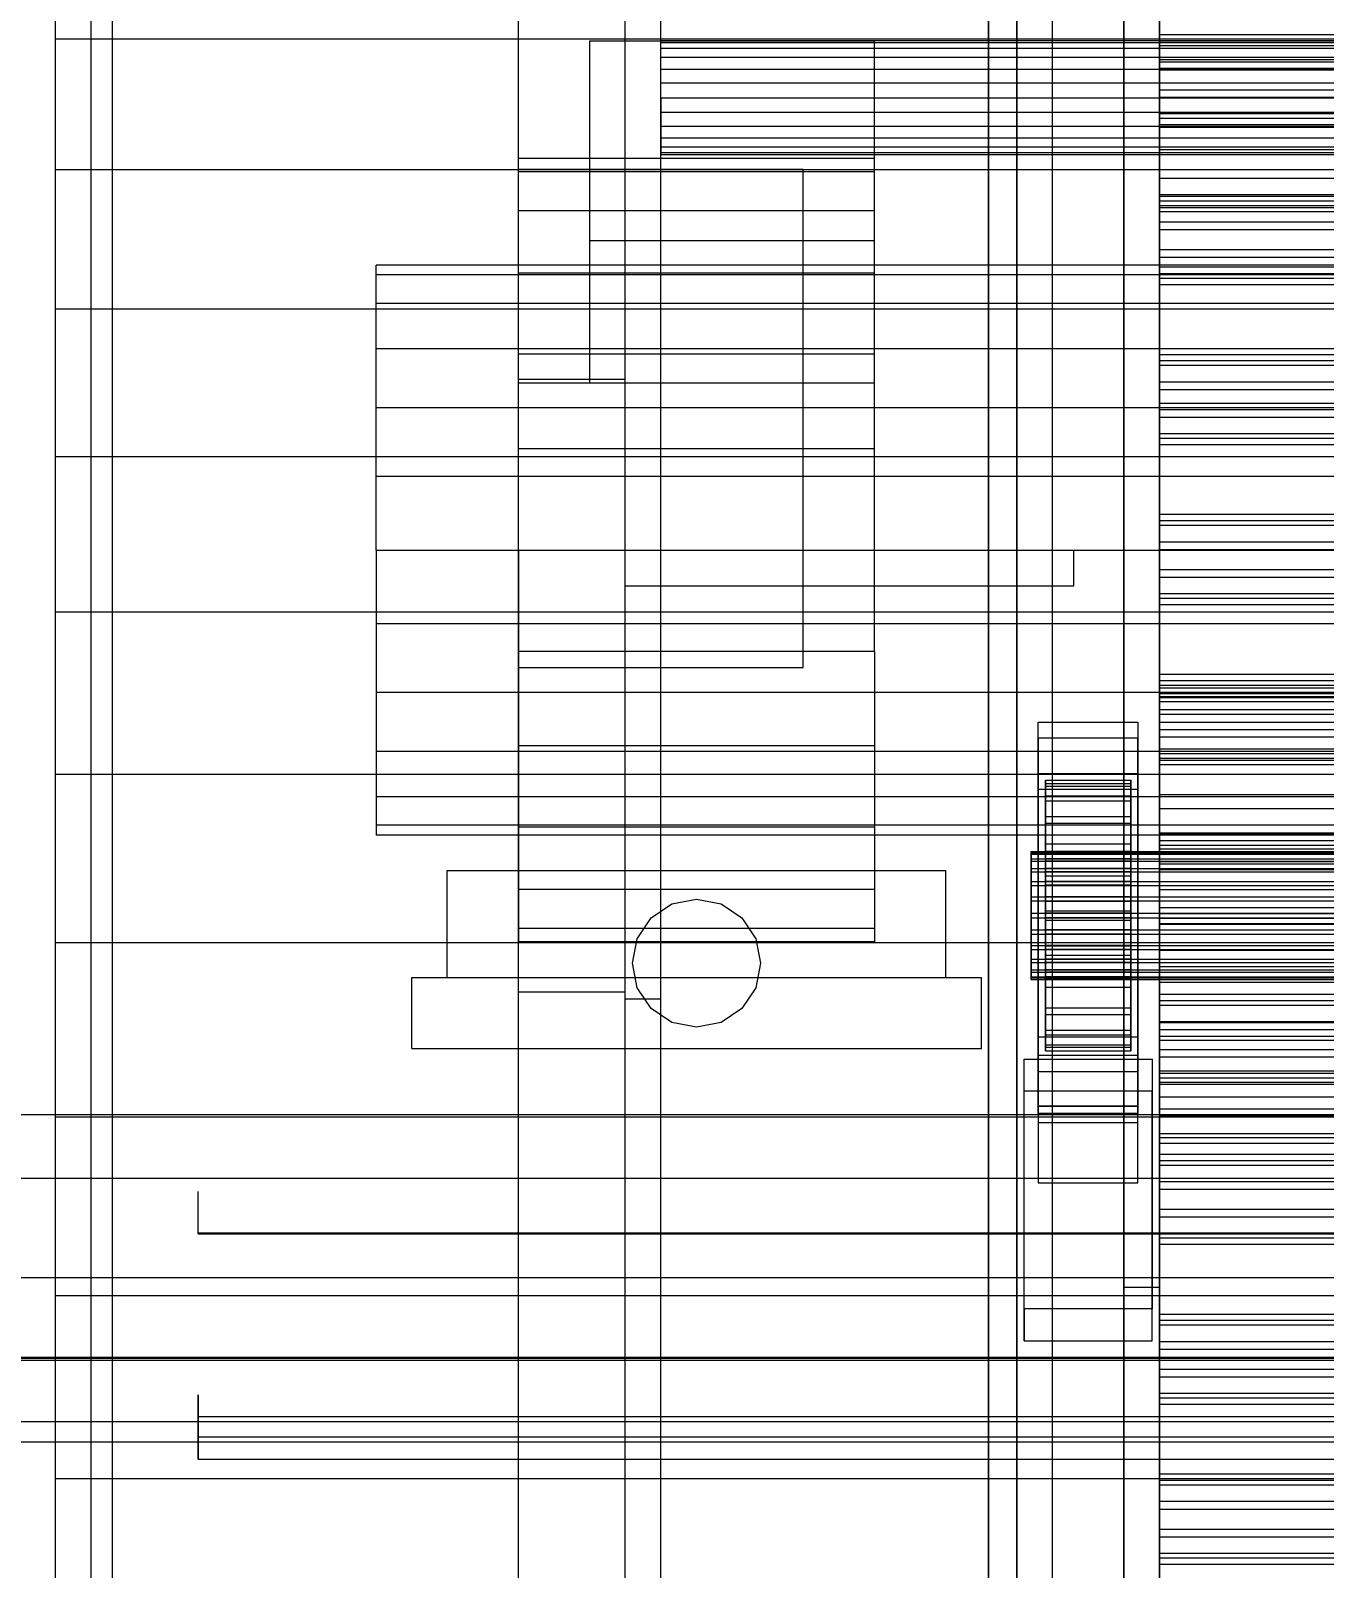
# Model space of a CAD drawing. Header units: millimetres. Extents: x -1970 to 59977, y -65068 to 6837.
# Drawn here: x -1408.5 to -1226.8, y -34216.5 to -34000.6 of the extents above; entities that cross this region are included whole.
import ezdxf

# ---------------------------------------------------------------- set-up
doc = ezdxf.new("R2010")
doc.units = ezdxf.units.MM
for name, color, linetype, lineweight in [('COTAS_O', 1, 'Continuous', 0), ('frontal_briquetadora', 7, 'Continuous', 0), ('frontal_C03', 7, 'Continuous', 0), ('frontal_secador', 7, 'Continuous', 0)]:
    doc.layers.add(name, color=color, linetype=linetype, lineweight=lineweight)
doc.dimstyles.new('R19_100', dxfattribs={"dimtxt": 250, "dimasz": 150, "dimexe": 150, "dimexo": 80, "dimgap": 100, "dimtad": 1, "dimtih": 1, "dimtoh": 1, "dimdsep": 46, "dimcen": 0.09, "dimadec": 0, "dimazin": 0, "dimtfac": 1, "dimtdec": 4, "dimtofl": 0, "dimtmove": 0, "dimatfit": 3, "dimfxl": 1, "dimtolj": 1, "dimtzin": 0, "dimarcsym": 0})

# ---------------------------------------------------------------- blocks, each defined once
blk = doc.blocks.new('*D38')
at = {"layer": 'COTAS_O', "color": 0, "lineweight": -2, "transparency": 16777216}
for p, q in [((-1645, -31700), (-875, -31700)), ((-1025, -34250), (-1025, -31850)), ((-1645, -34400), (-875, -34400))]:
    blk.add_line(p, q, dxfattribs=at)
at = {"layer": 'COTAS_O', "color": 0, "transparency": 16777216}
for points in [[(-1050, -31850), (-1000, -31850), (-1025, -31700)], [(-1050, -34250), (-1000, -34250), (-1025, -34400)]]:
    blk.add_solid(points, dxfattribs=at)
at = {"layer": 'Defpoints', "color": 0, "transparency": 16777216}
for p in [(-1725, -31700), (-1025, -31700), (-1725, -34400)]:
    blk.add_point(p, dxfattribs=at)
blk = doc.blocks.new('*D39')
at = {"layer": 'COTAS_O', "color": 0, "lineweight": -2, "transparency": 16777216}
for p, q in [((-1725, -34320), (-1725, -33550)), ((1725, -34320), (1725, -33550)), ((-1575, -33700), (1575, -33700))]:
    blk.add_line(p, q, dxfattribs=at)
at = {"layer": 'COTAS_O', "color": 0, "transparency": 16777216}
for points in [[(-1575, -33675), (-1575, -33725), (-1725, -33700)], [(1575, -33675), (1575, -33725), (1725, -33700)]]:
    blk.add_solid(points, dxfattribs=at)
at = {"layer": 'Defpoints', "color": 0, "transparency": 16777216}
for p in [(1725, -33700), (-1725, -34400), (1725, -34400)]:
    blk.add_point(p, dxfattribs=at)
blk = doc.blocks.new('*D44')
at = {"layer": 'COTAS_O', "color": 0, "lineweight": -2, "transparency": 16777216}
for p, q in [((-1400, -33700), (-630, -33700)), ((-780, -35850), (-780, -33850)), ((-1400, -36000), (-630, -36000))]:
    blk.add_line(p, q, dxfattribs=at)
at = {"layer": 'COTAS_O', "color": 0, "transparency": 16777216}
for points in [[(-805, -33850), (-755, -33850), (-780, -33700)], [(-805, -35850), (-755, -35850), (-780, -36000)]]:
    blk.add_solid(points, dxfattribs=at)
at = {"layer": 'Defpoints', "color": 0, "transparency": 16777216}
for p in [(-1480, -33700), (-780, -33700), (-1480, -36000)]:
    blk.add_point(p, dxfattribs=at)
blk = doc.blocks.new('*D46')
at = {"layer": 'COTAS_O', "color": 0, "lineweight": -2, "transparency": 16777216}
for p, q in [((-1320, -33000), (-550, -33000)), ((-700, -35850), (-700, -33150)), ((-1320, -36000), (-550, -36000))]:
    blk.add_line(p, q, dxfattribs=at)
at = {"layer": 'COTAS_O', "color": 0, "transparency": 16777216}
for points in [[(-725, -33150), (-675, -33150), (-700, -33000)], [(-725, -35850), (-675, -35850), (-700, -36000)]]:
    blk.add_solid(points, dxfattribs=at)
at = {"layer": 'Defpoints', "color": 0, "transparency": 16777216}
for p in [(-1400, -33000), (-700, -33000), (-1400, -36000)]:
    blk.add_point(p, dxfattribs=at)

msp = doc.modelspace()

# ---------------------------------------------------------------- linework, layer by layer
at = {"layer": 'frontal_briquetadora'}
for p, q in [((-1405, -34001.746), (-1405, -33984.725)), ((-1405, -34020.086), (-1405, -34001.746)), ((-630, -34001.746), (-1405, -34001.746)), ((-1405, -34039.668), (-1405, -34020.086)), ((-630, -34020.086), (-1405, -34020.086)), ((-1405, -34060.408), (-1405, -34039.668)), ((-630, -34039.668), (-1405, -34039.668)), ((-1405, -34082.216), (-1405, -34060.408)), ((-630, -34060.408), (-1405, -34060.408)), ((-1405, -34105), (-1405, -34082.216)), ((-630, -34082.216), (-1405, -34082.216)), ((-1405, -34128.662), (-1405, -34105)), ((-630, -34105), (-1405, -34105)), ((-1405, -34153.1), (-1405, -34128.662)), ((-630, -34128.662), (-1405, -34128.662)), ((-1405, -34178.21), (-1405, -34153.1)), ((-630, -34153.1), (-1405, -34153.1)), ((-1385, -34164.709), (-1385, -34163.55)), ((-1385, -34166.797), (-1385, -34164.709)), ((-1385, -34169.4), (-1385, -34166.797)), ((-1405, -34170.313), (-1405, -34169.4)), ((-1220, -34169.4), (-1385, -34169.4)), ((-1385, -34169.4), (-1385, -34169.412)), ((-1385, -34169.415), (-1385, -34169.402)), ((-1385, -34169.412), (-1385, -34169.424)), ((-1385, -34169.424), (-1385, -34169.436)), ((-1385, -34169.436), (-1385, -34169.448)), ((-1385, -34169.484), (-1385, -34169.443)), ((-1385, -34169.448), (-1385, -34169.46)), ((-1385, -34169.46), (-1385, -34169.472)), ((-1385, -34169.472), (-1385, -34169.484)), ((-1385, -34169.484), (-1220, -34169.484)), ((-1405, -34173.044), (-1405, -34170.313)), ((-1405, -34177.569), (-1405, -34173.044)), ((-1405, -34183.851), (-1405, -34177.569)), ((-1405, -34203.884), (-1405, -34178.21)), ((-630, -34178.21), (-1405, -34178.21)), ((-1405, -34191.835), (-1405, -34183.851)), ((-1405, -34201.454), (-1405, -34191.835)), ((-1385, -34192.355), (-1385, -34192.084)), ((-1385, -34192.084), (-1385, -34192.649)), ((-1385, -34192.334), (-1385, -34192.143)), ((-1385, -34192.143), (-1385, -34193.147)), ((-1385, -34193.68), (-1385, -34192.334)), ((-1385, -34193.425), (-1385, -34192.355)), ((-1385, -34192.649), (-1385, -34193.972)), ((-1385, -34193.147), (-1385, -34195.144)), ((-1385, -34195.144), (-1385, -34193.425)), ((-1385, -34195.912), (-1385, -34193.68)), ((-1385, -34193.972), (-1385, -34195.867)), ((-1385, -34195.144), (-875, -34195.144)), ((-1385, -34195.965), (-1385, -34195.144)), ((-1385, -34195.867), (-1385, -34198.071)), ((-1385, -34198.579), (-1385, -34195.912)), ((-1385, -34196.798), (-1385, -34195.965)), ((-1385, -34197.643), (-1385, -34196.798)), ((-1385, -34198.501), (-1385, -34197.643)), ((-875, -34198.071), (-1385, -34198.071)), ((-1385, -34198.071), (-1385, -34198.531)), ((-1385, -34199.37), (-1385, -34198.501)), ((-1385, -34198.531), (-1385, -34198.989)), ((-1385, -34201.143), (-1385, -34198.579)), ((-1385, -34198.989), (-1385, -34199.441)), ((-1385, -34200.251), (-1385, -34199.37)), ((-1385, -34199.441), (-1385, -34199.885)), ((-1385, -34199.885), (-1385, -34200.318)), ((-1385, -34201.143), (-1385, -34200.251)), ((-1385, -34200.318), (-1385, -34200.739)), ((-1405, -34202.811), (-1405, -34200.668)), ((-1405, -34212.624), (-1405, -34201.454)), ((-1385, -34200.739), (-1385, -34201.143)), ((-1385, -34201.143), (-875, -34201.143)), ((-1405, -34207.07), (-1405, -34202.811)), ((-1405, -34230.013), (-1405, -34203.884)), ((-630, -34203.884), (-1405, -34203.884)), ((-1405, -34213.397), (-1405, -34207.07)), ((-1405, -34225.252), (-1405, -34212.624)), ((-1405, -34221.717), (-1405, -34213.397))]:
    msp.add_line(p, q, dxfattribs=at)
at = {"layer": 'frontal_C03'}
for p, q in [((-1274, -34875.113), (-1274, -32314.944)), ((-1270, -32314.944), (-1270, -34875.113)), ((-1270, -34879.011), (-1270, -32318.841)), ((-1274, -32441.623), (-1274, -35001.792)), ((-1270, -35001.792), (-1270, -32441.623)), ((-1250, -34002.678), (-1250, -34001.143)), ((-1250, -34001.143), (-1250, -34002.025)), ((1250, -34001.143), (-1250, -34001.143)), ((-1250, -34002.025), (-1250, -34004.986)), ((1250, -34002.025), (-1250, -34002.025)), ((-1250, -34006.043), (-1250, -34002.678)), ((1250, -34002.678), (-1250, -34002.678)), ((-1250, -34004.986), (-1250, -34008.895)), ((1250, -34004.986), (-1250, -34004.986)), ((-1250, -34009.952), (-1250, -34006.043)), ((-1250, -34006.043), (1250, -34006.043)), ((-1250, -34008.895), (-1250, -34012.26)), ((1250, -34008.895), (-1250, -34008.895)), ((-1250, -34012.913), (-1250, -34009.952)), ((1250, -34009.952), (-1250, -34009.952)), ((-1250, -34012.26), (-1250, -34013.795)), ((1250, -34012.26), (-1250, -34012.26)), ((-1250, -34013.795), (-1250, -34012.913)), ((1250, -34012.913), (-1250, -34012.913)), ((1250, -34013.795), (-1250, -34013.795)), ((-1250, -34025.136), (-1250, -34023.601)), ((-1250, -34023.601), (-1250, -34024.482)), ((1250, -34023.601), (-1250, -34023.601)), ((-1250, -34024.482), (-1250, -34027.443)), ((1250, -34024.482), (-1250, -34024.482)), ((-1250, -34028.501), (-1250, -34025.136)), ((1250, -34025.136), (-1250, -34025.136)), ((-1250, -34027.443), (-1250, -34031.353)), ((1250, -34027.443), (-1250, -34027.443)), ((-1250, -34032.41), (-1250, -34028.501)), ((-1250, -34028.501), (1250, -34028.501)), ((-1250, -34031.353), (-1250, -34034.717)), ((1250, -34031.353), (-1250, -34031.353)), ((-1250, -34035.371), (-1250, -34032.41)), ((1250, -34032.41), (-1250, -34032.41)), ((-1250, -34034.717), (-1250, -34036.252)), ((1250, -34034.717), (-1250, -34034.717)), ((-1250, -34036.252), (-1250, -34035.371)), ((1250, -34035.371), (-1250, -34035.371)), ((1250, -34036.252), (-1250, -34036.252)), ((-1250, -34047.593), (-1250, -34046.059)), ((-1250, -34046.059), (-1250, -34046.94)), ((1250, -34046.059), (-1250, -34046.059)), ((-1250, -34046.94), (-1250, -34049.901)), ((1250, -34046.94), (-1250, -34046.94)), ((-1250, -34050.958), (-1250, -34047.593)), ((1250, -34047.593), (-1250, -34047.593)), ((-1250, -34049.901), (-1250, -34053.81)), ((1250, -34049.901), (-1250, -34049.901)), ((-1250, -34054.868), (-1250, -34050.958)), ((-1250, -34050.958), (1250, -34050.958)), ((-1250, -34053.81), (-1250, -34057.175)), ((1250, -34053.81), (-1250, -34053.81)), ((-1250, -34057.828), (-1250, -34054.868)), ((1250, -34054.868), (-1250, -34054.868)), ((-1250, -34057.175), (-1250, -34058.71)), ((1250, -34057.175), (-1250, -34057.175)), ((-1250, -34058.71), (-1250, -34057.828)), ((1250, -34057.828), (-1250, -34057.828)), ((1250, -34058.71), (-1250, -34058.71)), ((-1250, -34070.051), (-1250, -34068.516)), ((-1250, -34068.516), (-1250, -34069.398)), ((1250, -34068.516), (-1250, -34068.516)), ((-1250, -34069.398), (-1250, -34072.358)), ((1250, -34069.398), (-1250, -34069.398)), ((-1250, -34073.416), (-1250, -34070.051)), ((1250, -34070.051), (-1250, -34070.051)), ((-1250, -34072.358), (-1250, -34076.268)), ((1250, -34072.358), (-1250, -34072.358)), ((-1250, -34077.325), (-1250, -34073.416)), ((-1250, -34073.416), (1250, -34073.416)), ((-1250, -34076.268), (-1250, -34079.633)), ((1250, -34076.268), (-1250, -34076.268)), ((-1250, -34080.286), (-1250, -34077.325)), ((1250, -34077.325), (-1250, -34077.325)), ((-1250, -34079.633), (-1250, -34081.167)), ((1250, -34079.633), (-1250, -34079.633)), ((-1250, -34081.167), (-1250, -34080.286)), ((1250, -34080.286), (-1250, -34080.286)), ((1250, -34081.167), (-1250, -34081.167)), ((-1250, -34092.509), (-1250, -34090.974)), ((-1250, -34090.974), (-1250, -34091.855)), ((1250, -34090.974), (-1250, -34090.974)), ((-1250, -34091.855), (-1250, -34094.816)), ((1250, -34091.855), (-1250, -34091.855)), ((-1250, -34095.873), (-1250, -34092.509)), ((1250, -34092.509), (-1250, -34092.509)), ((-1250, -34093.614), (-1250, -34092.816)), ((-1250, -34092.816), (-1250, -34094.198)), ((-1250, -34092.816), (1250, -34092.816)), ((-1250, -34096.536), (-1250, -34093.614)), ((-1250, -34093.614), (1250, -34093.614)), ((-1250, -34094.198), (-1250, -34097.665)), ((-1250, -34094.198), (1250, -34094.198)), ((-1250, -34094.816), (-1250, -34098.726)), ((1250, -34094.816), (-1250, -34094.816)), ((-1250, -34099.783), (-1250, -34095.873)), ((-1250, -34095.873), (1250, -34095.873)), ((-1250, -34101.385), (-1250, -34096.536)), ((-1250, -34096.536), (1250, -34096.536)), ((-1267, -34099.913), (-1267, -34097.668)), ((-1267, -34097.668), (-1253, -34097.668)), ((-1267, -34144.442), (-1267, -34097.668)), ((-1253, -34097.668), (-1253, -34099.913)), ((-1253, -34097.668), (-1253, -34144.442)), ((-1250, -34097.665), (-1250, -34102.981)), ((-1250, -34097.665), (1250, -34097.665)), ((-1250, -34098.726), (-1250, -34102.09)), ((1250, -34098.726), (-1250, -34098.726)), ((-1253, -34099.913), (-1267, -34099.913)), ((-1267, -34099.913), (-1267, -34146.687)), ((-1253, -34146.687), (-1253, -34099.913)), ((-1250, -34102.744), (-1250, -34099.783)), ((1250, -34099.783), (-1250, -34099.783)), ((-1250, -34107.828), (-1250, -34101.385)), ((-1250, -34101.385), (1250, -34101.385)), ((-1250, -34102.09), (-1250, -34103.625)), ((1250, -34102.09), (-1250, -34102.09)), ((-1250, -34103.625), (-1250, -34102.744)), ((1250, -34102.744), (-1250, -34102.744)), ((-1250, -34102.981), (-1250, -34109.784)), ((-1250, -34102.981), (1250, -34102.981)), ((-1267, -34107.1), (-1267, -34104.854)), ((-1267, -34104.854), (-1253, -34104.854)), ((-1267, -34151.628), (-1267, -34104.854)), ((-1253, -34104.854), (-1253, -34107.1)), ((-1253, -34104.854), (-1253, -34151.628)), ((1250, -34103.625), (-1250, -34103.625)), ((-1253, -34107.1), (-1267, -34107.1)), ((-1267, -34107.1), (-1267, -34153.874)), ((-1266, -34115.802), (-1266, -34105.808)), ((-1266, -34105.808), (-1266, -34106.629)), ((-1266, -34105.808), (-1254, -34105.808)), ((-1266, -34106.282), (-1266, -34105.808)), ((-1266, -34116.026), (-1266, -34106.282)), ((-1266, -34106.282), (-1254, -34106.282)), ((-1266, -34108.017), (-1266, -34106.282)), ((-1266, -34116.191), (-1266, -34106.629)), ((-1266, -34106.629), (-1266, -34108.687)), ((-1266, -34106.629), (-1254, -34106.629)), ((-1254, -34106.629), (-1254, -34105.808)), ((-1254, -34105.808), (-1254, -34115.802)), ((-1254, -34105.808), (-1254, -34106.282)), ((-1254, -34106.282), (-1254, -34116.026)), ((-1254, -34106.282), (-1254, -34108.017)), ((-1254, -34108.687), (-1254, -34106.629)), ((-1254, -34106.629), (-1254, -34116.191)), ((-1253, -34153.874), (-1253, -34107.1)), ((-1266, -34116.848), (-1266, -34108.017)), ((-1266, -34108.017), (-1254, -34108.017)), ((-1266, -34110.896), (-1266, -34108.017)), ((-1266, -34117.166), (-1266, -34108.687)), ((-1266, -34108.687), (-1266, -34111.844)), ((-1266, -34108.687), (-1254, -34108.687)), ((-1254, -34108.017), (-1254, -34116.848)), ((-1254, -34108.017), (-1254, -34110.896)), ((-1254, -34111.844), (-1254, -34108.687)), ((-1254, -34108.687), (-1254, -34117.166)), ((-1250, -34115.429), (-1250, -34107.828)), ((-1250, -34107.828), (1250, -34107.828)), ((-1250, -34109.784), (-1250, -34117.61)), ((-1250, -34109.784), (1250, -34109.784)), ((-1266, -34118.212), (-1266, -34110.896)), ((-1266, -34110.896), (-1254, -34110.896)), ((-1266, -34114.722), (-1266, -34110.896)), ((-1266, -34118.661), (-1266, -34111.844)), ((-1266, -34111.844), (-1266, -34115.883)), ((-1266, -34111.844), (-1254, -34111.844)), ((-1254, -34110.896), (-1254, -34118.212)), ((-1254, -34110.896), (-1254, -34114.722)), ((-1254, -34115.883), (-1254, -34111.844)), ((-1254, -34111.844), (-1254, -34118.661)), ((-1250, -34114.966), (-1250, -34113.431)), ((-1250, -34113.431), (-1250, -34114.313)), ((1250, -34113.431), (-1250, -34113.431)), ((-1268, -34116.026), (-1268, -34115.802)), ((-1268, -34115.802), (-1268, -34116.191)), ((-1268, -34115.802), (1268, -34115.802)), ((-1268, -34116.848), (-1268, -34116.026)), ((-1268, -34116.026), (1268, -34116.026)), ((-1268, -34116.191), (-1268, -34117.166)), ((-1268, -34116.191), (1268, -34116.191)), ((-1266, -34120.024), (-1266, -34114.722)), ((-1266, -34114.722), (-1254, -34114.722)), ((-1266, -34119.234), (-1266, -34114.722)), ((-1266, -34116.191), (-1266, -34115.802)), ((-1254, -34115.802), (-1266, -34115.802)), ((-1266, -34115.802), (-1266, -34116.026)), ((-1266, -34120.574), (-1266, -34115.883)), ((-1266, -34115.883), (-1266, -34120.529)), ((-1266, -34115.883), (-1254, -34115.883)), ((-1254, -34116.026), (-1266, -34116.026)), ((-1266, -34116.026), (-1266, -34116.848)), ((-1266, -34117.166), (-1266, -34116.191)), ((-1254, -34116.191), (-1266, -34116.191)), ((-1254, -34114.722), (-1254, -34120.024)), ((-1254, -34114.722), (-1254, -34119.234)), ((-1254, -34115.802), (-1254, -34116.191)), ((-1254, -34116.026), (-1254, -34115.802)), ((-1254, -34120.529), (-1254, -34115.883)), ((-1254, -34115.883), (-1254, -34120.574)), ((-1254, -34116.848), (-1254, -34116.026)), ((-1254, -34116.191), (-1254, -34117.166)), ((-1250, -34114.313), (-1250, -34117.274)), ((1250, -34114.313), (-1250, -34114.313)), ((-1250, -34118.331), (-1250, -34114.966)), ((1250, -34114.966), (-1250, -34114.966)), ((-1250, -34123.667), (-1250, -34115.429)), ((-1250, -34115.429), (1250, -34115.429)), ((-1268, -34118.212), (-1268, -34116.848)), ((-1268, -34116.848), (1268, -34116.848)), ((-1268, -34117.166), (-1268, -34118.661)), ((-1268, -34117.166), (1268, -34117.166)), ((-1268, -34120.024), (-1268, -34118.212)), ((-1268, -34118.212), (1268, -34118.212)), ((-1254, -34116.848), (-1266, -34116.848)), ((-1266, -34116.848), (-1266, -34118.212)), ((-1266, -34118.661), (-1266, -34117.166)), ((-1254, -34117.166), (-1266, -34117.166)), ((-1254, -34118.212), (-1266, -34118.212)), ((-1266, -34118.212), (-1266, -34120.024)), ((-1254, -34118.212), (-1254, -34116.848)), ((-1254, -34117.166), (-1254, -34118.661)), ((-1254, -34120.024), (-1254, -34118.212)), ((-1250, -34117.274), (-1250, -34121.183)), ((1250, -34117.274), (-1250, -34117.274)), ((-1250, -34117.61), (-1250, -34125.925)), ((1250, -34117.61), (-1250, -34117.61)), ((-1250, -34122.24), (-1250, -34118.331)), ((-1250, -34118.331), (1250, -34118.331)), ((-1268, -34118.661), (-1268, -34120.574)), ((-1268, -34118.661), (1268, -34118.661)), ((-1268, -34122.162), (-1268, -34120.024)), ((-1268, -34120.024), (1268, -34120.024)), ((-1268, -34120.574), (-1268, -34122.775)), ((-1268, -34120.574), (1268, -34120.574)), ((-1266, -34120.574), (-1266, -34118.661)), ((-1254, -34118.661), (-1266, -34118.661)), ((-1266, -34122.162), (-1266, -34119.234)), ((-1266, -34119.234), (-1254, -34119.234)), ((-1266, -34124.126), (-1266, -34119.234)), ((-1254, -34120.024), (-1266, -34120.024)), ((-1266, -34120.024), (-1266, -34122.162)), ((-1266, -34120.529), (-1266, -34122.775)), ((-1254, -34120.529), (-1266, -34120.529)), ((-1266, -34120.529), (-1266, -34125.467)), ((-1266, -34122.775), (-1266, -34120.574)), ((-1254, -34120.574), (-1266, -34120.574)), ((-1254, -34118.661), (-1254, -34120.574)), ((-1254, -34119.234), (-1254, -34122.162)), ((-1254, -34119.234), (-1254, -34124.126)), ((-1254, -34122.162), (-1254, -34120.024)), ((-1254, -34122.775), (-1254, -34120.529)), ((-1254, -34125.467), (-1254, -34120.529)), ((-1254, -34120.574), (-1254, -34122.775)), ((-1268, -34124.479), (-1268, -34122.162)), ((-1268, -34122.162), (1268, -34122.162)), ((-1254, -34122.162), (-1266, -34122.162)), ((-1266, -34122.162), (-1266, -34124.479)), ((-1254, -34124.479), (-1254, -34122.162)), ((-1250, -34121.183), (-1250, -34124.548)), ((1250, -34121.183), (-1250, -34121.183)), ((-1250, -34125.201), (-1250, -34122.24)), ((1250, -34122.24), (-1250, -34122.24)), ((-1268, -34122.775), (-1268, -34125.114)), ((1268, -34122.775), (-1268, -34122.775)), ((-1268, -34126.817), (-1268, -34124.479)), ((-1268, -34124.479), (1268, -34124.479)), ((-1266, -34122.775), (-1254, -34122.775)), ((-1266, -34125.114), (-1266, -34122.775)), ((-1266, -34124.479), (-1266, -34124.126)), ((-1266, -34124.126), (-1254, -34124.126)), ((-1266, -34129.063), (-1266, -34124.126)), ((-1254, -34124.479), (-1266, -34124.479)), ((-1266, -34124.479), (-1266, -34126.817)), ((-1254, -34122.775), (-1254, -34125.114)), ((-1254, -34124.126), (-1254, -34124.479)), ((-1254, -34124.126), (-1254, -34129.063)), ((-1254, -34126.817), (-1254, -34124.479)), ((-1250, -34131.983), (-1250, -34123.667)), ((-1250, -34123.667), (1250, -34123.667)), ((-1250, -34124.548), (-1250, -34126.083)), ((1250, -34124.548), (-1250, -34124.548)), ((-1268, -34125.114), (-1268, -34127.431)), ((-1268, -34125.114), (1268, -34125.114)), ((-1268, -34129.018), (-1268, -34126.817)), ((-1268, -34126.817), (1268, -34126.817)), ((-1266, -34127.431), (-1266, -34125.114)), ((-1266, -34125.114), (-1266, -34125.467)), ((-1254, -34125.114), (-1266, -34125.114)), ((-1266, -34125.467), (-1266, -34130.358)), ((-1266, -34125.467), (-1254, -34125.467)), ((-1266, -34126.817), (-1266, -34129.063)), ((-1254, -34126.817), (-1266, -34126.817)), ((-1266, -34126.817), (-1266, -34129.018)), ((-1254, -34125.467), (-1254, -34125.114)), ((-1254, -34125.114), (-1254, -34127.431)), ((-1254, -34130.358), (-1254, -34125.467)), ((-1254, -34129.063), (-1254, -34126.817)), ((-1254, -34129.018), (-1254, -34126.817)), ((-1250, -34126.083), (-1250, -34125.201)), ((1250, -34125.201), (-1250, -34125.201)), ((-1250, -34125.925), (-1250, -34134.164)), ((-1250, -34125.925), (1250, -34125.925)), ((1250, -34126.083), (-1250, -34126.083)), ((-1268, -34127.431), (-1268, -34129.568)), ((-1268, -34127.431), (1268, -34127.431)), ((-1268, -34130.932), (-1268, -34129.018)), ((-1268, -34129.018), (1268, -34129.018)), ((-1266, -34129.568), (-1266, -34127.431)), ((-1266, -34127.431), (-1266, -34130.358)), ((-1254, -34127.431), (-1266, -34127.431)), ((-1266, -34129.018), (-1266, -34133.71)), ((-1254, -34129.018), (-1266, -34129.018)), ((-1266, -34129.018), (-1266, -34130.932)), ((-1266, -34129.063), (-1254, -34129.063)), ((-1266, -34133.71), (-1266, -34129.063)), ((-1254, -34130.358), (-1254, -34127.431)), ((-1254, -34127.431), (-1254, -34129.568)), ((-1254, -34133.71), (-1254, -34129.018)), ((-1254, -34130.932), (-1254, -34129.018)), ((-1254, -34129.063), (-1254, -34133.71)), ((-1268, -34129.568), (-1268, -34131.381)), ((-1268, -34129.568), (1268, -34129.568)), ((-1268, -34132.427), (-1268, -34130.932)), ((-1268, -34130.932), (1268, -34130.932)), ((-1268, -34131.381), (-1268, -34132.744)), ((-1268, -34131.381), (1268, -34131.381)), ((-1266, -34131.381), (-1266, -34129.568)), ((-1266, -34129.568), (-1266, -34134.871)), ((-1254, -34129.568), (-1266, -34129.568)), ((-1266, -34130.358), (-1266, -34134.871)), ((-1266, -34130.358), (-1254, -34130.358)), ((-1266, -34130.932), (-1266, -34137.749)), ((-1254, -34130.932), (-1266, -34130.932)), ((-1266, -34130.932), (-1266, -34132.427)), ((-1266, -34132.744), (-1266, -34131.381)), ((-1266, -34131.381), (-1266, -34138.697)), ((-1254, -34131.381), (-1266, -34131.381)), ((-1254, -34134.871), (-1254, -34129.568)), ((-1254, -34129.568), (-1254, -34131.381)), ((-1254, -34134.871), (-1254, -34130.358)), ((-1254, -34137.749), (-1254, -34130.932)), ((-1254, -34132.427), (-1254, -34130.932)), ((-1254, -34138.697), (-1254, -34131.381)), ((-1254, -34131.381), (-1254, -34132.744)), ((-1268, -34133.402), (-1268, -34132.427)), ((-1268, -34132.427), (1268, -34132.427)), ((-1268, -34132.744), (-1268, -34133.566)), ((-1268, -34132.744), (1268, -34132.744)), ((-1268, -34133.791), (-1268, -34133.402)), ((-1268, -34133.402), (1268, -34133.402)), ((-1268, -34133.566), (-1268, -34133.791)), ((-1268, -34133.566), (1268, -34133.566)), ((-1266, -34132.427), (-1266, -34140.905)), ((-1254, -34132.427), (-1266, -34132.427)), ((-1266, -34132.427), (-1266, -34133.402)), ((-1266, -34133.566), (-1266, -34132.744)), ((-1266, -34132.744), (-1266, -34141.576)), ((-1254, -34132.744), (-1266, -34132.744)), ((-1266, -34133.402), (-1266, -34142.964)), ((-1254, -34133.402), (-1266, -34133.402)), ((-1266, -34133.402), (-1266, -34133.791)), ((-1266, -34133.791), (-1266, -34133.566)), ((-1266, -34133.566), (-1266, -34143.311)), ((-1254, -34133.566), (-1266, -34133.566)), ((-1254, -34140.905), (-1254, -34132.427)), ((-1254, -34133.402), (-1254, -34132.427)), ((-1254, -34141.576), (-1254, -34132.744)), ((-1254, -34132.744), (-1254, -34133.566)), ((-1254, -34142.964), (-1254, -34133.402)), ((-1254, -34133.791), (-1254, -34133.402)), ((-1254, -34143.311), (-1254, -34133.566)), ((-1254, -34133.566), (-1254, -34133.791)), ((-1250, -34139.809), (-1250, -34131.983)), ((-1250, -34131.983), (1250, -34131.983)), ((-1268, -34133.791), (1268, -34133.791)), ((-1266, -34133.71), (-1254, -34133.71)), ((-1266, -34137.749), (-1266, -34133.71)), ((-1266, -34133.791), (-1266, -34143.784)), ((-1254, -34133.791), (-1266, -34133.791)), ((-1266, -34134.871), (-1266, -34138.697)), ((-1266, -34134.871), (-1254, -34134.871)), ((-1254, -34133.71), (-1254, -34137.749)), ((-1254, -34143.784), (-1254, -34133.791)), ((-1254, -34138.697), (-1254, -34134.871)), ((-1250, -34134.164), (-1250, -34141.764)), ((-1250, -34134.164), (1250, -34134.164)), ((-1266, -34137.749), (-1254, -34137.749)), ((-1266, -34140.905), (-1266, -34137.749)), ((-1254, -34137.749), (-1254, -34140.905)), ((-1250, -34137.424), (-1250, -34135.889)), ((-1250, -34135.889), (-1250, -34136.77)), ((1250, -34135.889), (-1250, -34135.889)), ((-1250, -34136.77), (-1250, -34139.731)), ((1250, -34136.77), (-1250, -34136.77)), ((-1250, -34140.789), (-1250, -34137.424)), ((1250, -34137.424), (-1250, -34137.424)), ((-1266, -34138.697), (-1266, -34141.576)), ((-1266, -34138.697), (-1254, -34138.697)), ((-1254, -34141.576), (-1254, -34138.697)), ((-1250, -34139.731), (-1250, -34143.641)), ((1250, -34139.731), (-1250, -34139.731)), ((-1250, -34146.611), (-1250, -34139.809)), ((-1250, -34139.809), (1250, -34139.809)), ((-1267, -34152.599), (-1267, -34141.819)), ((-1267, -34141.819), (-1253, -34141.819)), ((-1267, -34151.564), (-1267, -34141.819)), ((-1266, -34140.905), (-1254, -34140.905)), ((-1266, -34142.964), (-1266, -34140.905)), ((-1266, -34141.576), (-1266, -34143.311)), ((-1266, -34141.576), (-1254, -34141.576)), ((-1254, -34140.905), (-1254, -34142.964)), ((-1254, -34143.311), (-1254, -34141.576)), ((-1253, -34141.819), (-1253, -34152.599)), ((-1253, -34141.819), (-1253, -34151.564)), ((-1250, -34144.698), (-1250, -34140.789)), ((-1250, -34140.789), (1250, -34140.789)), ((-1250, -34141.764), (-1250, -34148.208)), ((-1250, -34141.764), (1250, -34141.764)), ((-1266, -34142.964), (-1254, -34142.964)), ((-1266, -34143.784), (-1266, -34142.964)), ((-1266, -34143.311), (-1266, -34143.784)), ((-1266, -34143.311), (-1254, -34143.311)), ((-1266, -34143.784), (-1254, -34143.784)), ((-1254, -34142.964), (-1254, -34143.784)), ((-1254, -34143.784), (-1254, -34143.311)), ((-1250, -34143.641), (-1250, -34147.006)), ((1250, -34143.641), (-1250, -34143.641)), ((-1269, -34149.455), (-1269, -34144.963)), ((-1269, -34144.963), (-1251, -34144.963)), ((-1269, -34180.043), (-1269, -34144.963)), ((-1253, -34144.442), (-1267, -34144.442)), ((-1267, -34144.442), (-1267, -34146.687)), ((-1253, -34146.687), (-1253, -34144.442)), ((-1251, -34144.963), (-1251, -34149.455)), ((-1251, -34144.963), (-1251, -34180.043)), ((-1250, -34147.659), (-1250, -34144.698)), ((1250, -34144.698), (-1250, -34144.698)), ((-1267, -34146.687), (-1253, -34146.687)), ((-1250, -34151.927), (-1250, -34146.611)), ((-1250, -34146.611), (1250, -34146.611)), ((-1250, -34147.006), (-1250, -34148.54)), ((1250, -34147.006), (-1250, -34147.006)), ((-1250, -34148.54), (-1250, -34147.659)), ((1250, -34147.659), (-1250, -34147.659)), ((-1250, -34148.208), (-1250, -34153.056)), ((-1250, -34148.208), (1250, -34148.208)), ((1250, -34148.54), (-1250, -34148.54)), ((-1251, -34149.455), (-1269, -34149.455)), ((-1269, -34184.535), (-1269, -34149.455)), ((-1251, -34184.535), (-1251, -34149.455)), ((-1500, -34152.753), (1500, -34152.753)), ((-1253, -34151.564), (-1267, -34151.564)), ((-1267, -34151.564), (-1267, -34162.343)), ((-1253, -34151.628), (-1267, -34151.628)), ((-1267, -34151.628), (-1267, -34153.874)), ((-1253, -34152.599), (-1267, -34152.599)), ((-1267, -34152.599), (-1267, -34162.343)), ((-1253, -34162.343), (-1253, -34151.564)), ((-1253, -34153.874), (-1253, -34151.628)), ((-1253, -34162.343), (-1253, -34152.599)), ((-1250, -34155.394), (-1250, -34151.927)), ((-1250, -34151.927), (1250, -34151.927)), ((-1267, -34153.874), (-1253, -34153.874)), ((-1250, -34153.056), (-1250, -34155.979)), ((-1250, -34153.056), (1250, -34153.056)), ((-1250, -34156.776), (-1250, -34155.394)), ((-1250, -34155.394), (1250, -34155.394)), ((-1250, -34155.979), (-1250, -34156.776)), ((-1250, -34155.979), (1250, -34155.979)), ((-1250, -34156.776), (1250, -34156.776)), ((-1250, -34159.882), (-1250, -34158.347)), ((-1250, -34158.347), (-1250, -34159.228)), ((1250, -34158.347), (-1250, -34158.347)), ((-1250, -34159.228), (-1250, -34162.189)), ((1250, -34159.228), (-1250, -34159.228)), ((-1250, -34163.246), (-1250, -34159.882)), ((1250, -34159.882), (-1250, -34159.882)), ((1500, -34161.736), (-1500, -34161.736)), ((-1267, -34162.343), (-1253, -34162.343)), ((-1250, -34162.189), (-1250, -34166.098)), ((1250, -34162.189), (-1250, -34162.189)), ((-1250, -34167.156), (-1250, -34163.246)), ((-1250, -34163.246), (1250, -34163.246)), ((-1250, -34166.098), (-1250, -34169.463)), ((1250, -34166.098), (-1250, -34166.098)), ((-1250, -34170.117), (-1250, -34167.156)), ((1250, -34167.156), (-1250, -34167.156)), ((-1250, -34169.463), (-1250, -34170.998)), ((1250, -34169.463), (-1250, -34169.463)), ((-1250, -34170.998), (-1250, -34170.117)), ((1250, -34170.117), (-1250, -34170.117)), ((1250, -34170.998), (-1250, -34170.998)), ((-1500, -34175.611), (1500, -34175.611)), ((-1251, -34180.043), (-1269, -34180.043)), ((-1269, -34180.043), (-1269, -34184.535)), ((-1251, -34184.535), (-1251, -34180.043)), ((-1250, -34182.339), (-1250, -34180.804)), ((-1250, -34180.804), (-1250, -34181.686)), ((1250, -34180.804), (-1250, -34180.804)), ((-1250, -34181.686), (-1250, -34184.647)), ((1250, -34181.686), (-1250, -34181.686)), ((-1250, -34185.704), (-1250, -34182.339)), ((1250, -34182.339), (-1250, -34182.339)), ((-1269, -34184.535), (-1251, -34184.535)), ((-1250, -34184.647), (-1250, -34188.556)), ((1250, -34184.647), (-1250, -34184.647)), ((1500, -34186.859), (-1500, -34186.859)), ((1500, -34187.019), (-1500, -34187.019)), ((1500, -34187.304), (-1500, -34187.304)), ((-1250, -34189.613), (-1250, -34185.704)), ((-1250, -34185.704), (1250, -34185.704)), ((-1250, -34188.556), (-1250, -34191.921)), ((1250, -34188.556), (-1250, -34188.556)), ((-1250, -34192.574), (-1250, -34189.613)), ((1250, -34189.613), (-1250, -34189.613)), ((-1250, -34191.921), (-1250, -34193.456)), ((1250, -34191.921), (-1250, -34191.921)), ((-1250, -34193.456), (-1250, -34192.574)), ((1250, -34192.574), (-1250, -34192.574)), ((1250, -34193.456), (-1250, -34193.456)), ((-1500, -34195.842), (1500, -34195.842)), ((-1500, -34198.712), (1500, -34198.712)), ((-1250, -34204.797), (-1250, -34203.262)), ((-1250, -34203.262), (-1250, -34204.143)), ((1250, -34203.262), (-1250, -34203.262)), ((-1250, -34204.143), (-1250, -34207.104)), ((1250, -34204.143), (-1250, -34204.143)), ((-1250, -34208.162), (-1250, -34204.797)), ((1250, -34204.797), (-1250, -34204.797)), ((-1250, -34207.104), (-1250, -34211.014)), ((1250, -34207.104), (-1250, -34207.104)), ((-1250, -34212.071), (-1250, -34208.162)), ((-1250, -34208.162), (1250, -34208.162)), ((-1250, -34211.014), (-1250, -34214.378)), ((1250, -34211.014), (-1250, -34211.014)), ((-1250, -34215.032), (-1250, -34212.071)), ((1250, -34212.071), (-1250, -34212.071)), ((-1250, -34214.378), (-1250, -34215.913)), ((1250, -34214.378), (-1250, -34214.378)), ((-1250, -34215.913), (-1250, -34215.032)), ((1250, -34215.032), (-1250, -34215.032)), ((1250, -34215.913), (-1250, -34215.913))]:
    msp.add_line(p, q, dxfattribs=at)
at = {"layer": 'frontal_secador'}
for p, q in [((-1400, -36000), (-1400, -33000)), ((-1340, -36000), (-1340, -33000)), ((-1400, -36000), (-1400, -33075)), ((-1400, -35590), (-1400, -33075)), ((-1400, -35940), (-1400, -33075)), ((-1400, -34650), (-1400, -33075)), ((-1397, -35940), (-1397, -33075)), ((-1325, -36000), (-1325, -33075)), ((-1325, -35590), (-1325, -33075)), ((-1325, -35980), (-1325, -33075)), ((-1320, -35980), (-1320, -33075)), ((-1270, -35980), (-1270, -33075)), ((-1265, -35980), (-1265, -33075)), ((-1400, -36000), (-1400, -33250)), ((-1255, -34177), (-1255, -33937)), ((-1255, -33937), (-1255, -34006)), ((-1250, -33937), (-1250, -34177)), ((-1250, -34006), (-1250, -33937)), ((-1250, -33996), (-1250, -34236)), ((-1250, -34002), (-1250, -33996)), ((-1250, -34004.651), (-1250, -33996.709)), ((-1250, -34002), (-1250, -33998.686)), ((-1330, -34002), (-1290, -34002)), ((-1330, -34030), (-1330, -34002)), ((-1320, -34002.273), (-1320, -34002)), ((1320, -34002), (-1320, -34002)), ((-1320, -34003.072), (-1320, -34002.273)), ((1320, -34002.273), (-1320, -34002.273)), ((-1320, -34004.343), (-1320, -34003.072)), ((1320, -34003.072), (-1320, -34003.072)), ((-1290, -34030), (-1290, -34002)), ((-1250, -34005.859), (-1250, -34002)), ((1250, -34002), (-1250, -34002)), ((-1250, -34002), (-1250, -34242)), ((-1250, -34006), (-1250, -34002)), ((-1320, -34006), (-1320, -34004.343)), ((1320, -34004.343), (-1320, -34004.343)), ((-1320, -34007.929), (-1320, -34006)), ((1320, -34006), (-1320, -34006)), ((-1255, -34006), (-1255, -34246)), ((-1250, -34006), (-1255, -34006)), ((-1250, -34017.285), (-1250, -34004.651)), ((1250, -34004.651), (-1250, -34004.651)), ((-1250, -34010), (-1250, -34005.859)), ((1250, -34005.859), (-1250, -34005.859)), ((-1250, -34246), (-1250, -34006)), ((-1250, -34006), (1250, -34006)), ((-1320, -34010), (-1320, -34007.929)), ((1320, -34007.929), (-1320, -34007.929)), ((-1320, -34010), (-1320, -34012.071)), ((-1320, -34010), (1320, -34010)), ((-1250, -34010), (-1250, -34014.141)), ((-1250, -34010), (1250, -34010)), ((-1320, -34012.071), (-1320, -34014)), ((1320, -34012.071), (-1320, -34012.071)), ((-1320, -34014), (-1320, -34015.657)), ((1320, -34014), (-1320, -34014)), ((-1250, -34014.141), (-1250, -34018)), ((1250, -34014.141), (-1250, -34014.141)), ((-1320, -34015.657), (-1320, -34016.928)), ((1320, -34015.657), (-1320, -34015.657)), ((-1320, -34016.928), (-1320, -34017.727)), ((1320, -34016.928), (-1320, -34016.928)), ((-1340, -34020.374), (-1340, -34018.5)), ((-1290, -34018.5), (-1340, -34018.5)), ((-1320, -34017.727), (-1320, -34018)), ((1320, -34017.727), (-1320, -34017.727)), ((1320, -34018), (-1320, -34018)), ((-1290, -34020.374), (-1290, -34018.5)), ((-1250, -34033.75), (-1250, -34017.285)), ((1250, -34017.285), (-1250, -34017.285)), ((-1250, -34018), (-1250, -34021.314)), ((1250, -34018), (-1250, -34018)), ((-1340, -34020), (-1300, -34020)), ((-1340, -34050), (-1340, -34020)), ((-1340, -34025.869), (-1340, -34020.374)), ((-1290, -34020.374), (-1340, -34020.374)), ((-1300, -34050), (-1300, -34020)), ((-1290, -34025.869), (-1290, -34020.374)), ((-1250, -34021.314), (-1250, -34023.856)), ((1250, -34021.314), (-1250, -34021.314)), ((-1250, -34023.856), (-1250, -34025.455)), ((1250, -34023.856), (-1250, -34023.856)), ((-1250, -34025.455), (-1250, -34026)), ((1250, -34025.455), (-1250, -34025.455)), ((-1340, -34034.609), (-1340, -34025.869)), ((-1290, -34025.869), (-1340, -34025.869)), ((-1290, -34034.609), (-1290, -34025.869)), ((1250, -34026), (-1250, -34026)), ((-1330, -34030), (-1290, -34030)), ((-1330, -34050), (-1330, -34030)), ((-1290, -34050), (-1290, -34030)), ((-1360, -34034.863), (-1360, -34033.5)), ((1360, -34033.5), (-1360, -34033.5)), ((-1250, -34052.924), (-1250, -34033.75)), ((1250, -34033.75), (-1250, -34033.75)), ((-1360, -34038.859), (-1360, -34034.863)), ((1360, -34034.863), (-1360, -34034.863)), ((-1340, -34046), (-1340, -34034.609)), ((-1290, -34034.609), (-1340, -34034.609)), ((-1290, -34046), (-1290, -34034.609)), ((-1360, -34045.216), (-1360, -34038.859)), ((1360, -34038.859), (-1360, -34038.859)), ((-1360, -34053.5), (-1360, -34045.216)), ((1360, -34045.216), (-1360, -34045.216)), ((-1340, -34059.265), (-1340, -34046)), ((-1290, -34046), (-1340, -34046)), ((-1290, -34059.265), (-1290, -34046)), ((-1340, -34049.5), (-1325, -34049.5)), ((-1340, -34135.5), (-1340, -34049.5)), ((-1340, -34050), (-1300, -34050)), ((-1340, -34090), (-1340, -34050)), ((-1330, -34050), (-1290, -34050)), ((-1325, -34135.5), (-1325, -34049.5)), ((-1300, -34090), (-1300, -34050)), ((-1360, -34063.147), (-1360, -34053.5)), ((1360, -34053.5), (-1360, -34053.5)), ((-1250, -34073.5), (-1250, -34052.924)), ((1250, -34052.924), (-1250, -34052.924)), ((-1340, -34073.5), (-1340, -34059.265)), ((-1290, -34059.265), (-1340, -34059.265)), ((-1290, -34073.5), (-1290, -34059.265)), ((-1360, -34073.5), (-1360, -34063.147)), ((1360, -34063.147), (-1360, -34063.147)), ((-1360, -34073.5), (-1360, -34083.853)), ((-1360, -34073.5), (1360, -34073.5)), ((-1340, -34073.5), (-1340, -34087.735)), ((-1340, -34073.5), (-1290, -34073.5)), ((-1325, -34073.5), (-1320, -34073.5)), ((-1325, -34136.5), (-1325, -34073.5)), ((-1325, -34073.5), (-1262, -34073.5)), ((-1325, -34078.5), (-1325, -34073.5)), ((-1320, -34136.5), (-1320, -34073.5)), ((-1290, -34087.735), (-1290, -34073.5)), ((-1262, -34078.5), (-1262, -34073.5)), ((-1250, -34073.5), (-1250, -34094.076)), ((-1250, -34073.5), (1250, -34073.5)), ((-1325, -34078.5), (-1262, -34078.5)), ((-1360, -34083.853), (-1360, -34093.5)), ((1360, -34083.853), (-1360, -34083.853)), ((-1340, -34087.735), (-1340, -34101)), ((-1290, -34087.735), (-1340, -34087.735)), ((-1290, -34087.735), (-1290, -34101)), ((-1340, -34090), (-1300, -34090)), ((-1360, -34093.5), (-1360, -34101.784)), ((1360, -34093.5), (-1360, -34093.5)), ((-1250, -34094.076), (-1250, -34113.25)), ((1250, -34094.076), (-1250, -34094.076)), ((-1340, -34101), (-1340, -34112.391)), ((-1290, -34101), (-1340, -34101)), ((-1290, -34101), (-1290, -34112.391)), ((-1360, -34101.784), (-1360, -34108.141)), ((1360, -34101.784), (-1360, -34101.784)), ((-1360, -34108.141), (-1360, -34112.137)), ((1360, -34108.141), (-1360, -34108.141)), ((-1360, -34112.137), (-1360, -34113.5)), ((1360, -34112.137), (-1360, -34112.137)), ((1360, -34113.5), (-1360, -34113.5)), ((-1340, -34112.391), (-1340, -34121.131)), ((-1290, -34112.391), (-1340, -34112.391)), ((-1290, -34112.391), (-1290, -34121.131)), ((-1250, -34113.25), (-1250, -34129.715)), ((1250, -34113.25), (-1250, -34113.25)), ((-1350, -34118.5), (-1280, -34118.5)), ((-1350, -34133.5), (-1350, -34118.5)), ((-1280, -34133.5), (-1280, -34118.5)), ((-1340, -34121.131), (-1340, -34126.626)), ((-1290, -34121.131), (-1340, -34121.131)), ((-1318.444, -34123.185), (-1315, -34122.5)), ((-1315, -34122.5), (-1311.556, -34123.185)), ((-1290, -34121.131), (-1290, -34126.626)), ((-1321.364, -34125.136), (-1318.444, -34123.185)), ((-1311.556, -34123.185), (-1308.636, -34125.136)), ((-1340, -34126.626), (-1340, -34128.5)), ((-1290, -34126.626), (-1340, -34126.626)), ((-1323.315, -34128.056), (-1321.364, -34125.136)), ((-1308.636, -34125.136), (-1306.685, -34128.056)), ((-1290, -34126.626), (-1290, -34128.5)), ((-1290, -34128.5), (-1340, -34128.5)), ((-1324, -34131.5), (-1323.315, -34128.056)), ((-1306.685, -34128.056), (-1306, -34131.5)), ((-1250, -34129.715), (-1250, -34142.349)), ((1250, -34129.715), (-1250, -34129.715)), ((-1355, -34133.5), (-1275, -34133.5)), ((-1355, -34143.5), (-1355, -34133.5)), ((-1350, -34133.5), (-1280, -34133.5)), ((-1323.315, -34134.944), (-1324, -34131.5)), ((-1306, -34131.5), (-1306.685, -34134.944)), ((-1275, -34143.5), (-1275, -34133.5)), ((-1340, -34135.5), (-1325, -34135.5)), ((-1321.364, -34137.864), (-1323.315, -34134.944)), ((-1306.685, -34134.944), (-1308.636, -34137.864)), ((-1325, -34136.5), (-1320, -34136.5)), ((-1318.444, -34139.815), (-1321.364, -34137.864)), ((-1308.636, -34137.864), (-1311.556, -34139.815)), ((-1315, -34140.5), (-1318.444, -34139.815)), ((-1311.556, -34139.815), (-1315, -34140.5)), ((-1355, -34143.5), (-1275, -34143.5)), ((-1250, -34142.349), (-1250, -34150.291)), ((1250, -34142.349), (-1250, -34142.349)), ((-1250, -34150.291), (-1250, -34153)), ((1250, -34150.291), (-1250, -34150.291)), ((1250, -34153), (-1250, -34153)), ((-1255, -34246), (-1255, -34177)), ((-1255, -34177), (-1250, -34177)), ((-1250, -34177), (-1250, -34246))]:
    msp.add_line(p, q, dxfattribs=at)

# ---------------------------------------------------------------- dimensions: what is measured, and where the dimension line sits
at = {"layer": 'COTAS_O'}
for p1, p2, distance, picture, middle in [((-1725, -34400), (-1725, -31700), -700, '*D38', (-1025, -33050)), ((-1400, -36000), (-1400, -33000), -700, '*D46', (-700, -34500)), ((-1725, -34400), (1725, -34400), 700, '*D39', (0, -33700)), ((-1480, -36000), (-1480, -33700), -700, '*D44', (-780, -34850))]:
    dim = msp.add_aligned_dim(p1=p1, p2=p2, distance=distance, text='<> O', dimstyle='R19_100', dxfattribs=at)
    dim.commit()
    dim.dimension.update_dxf_attribs({"geometry": picture, "text_midpoint": middle})

doc.saveas('drawing.dxf')
